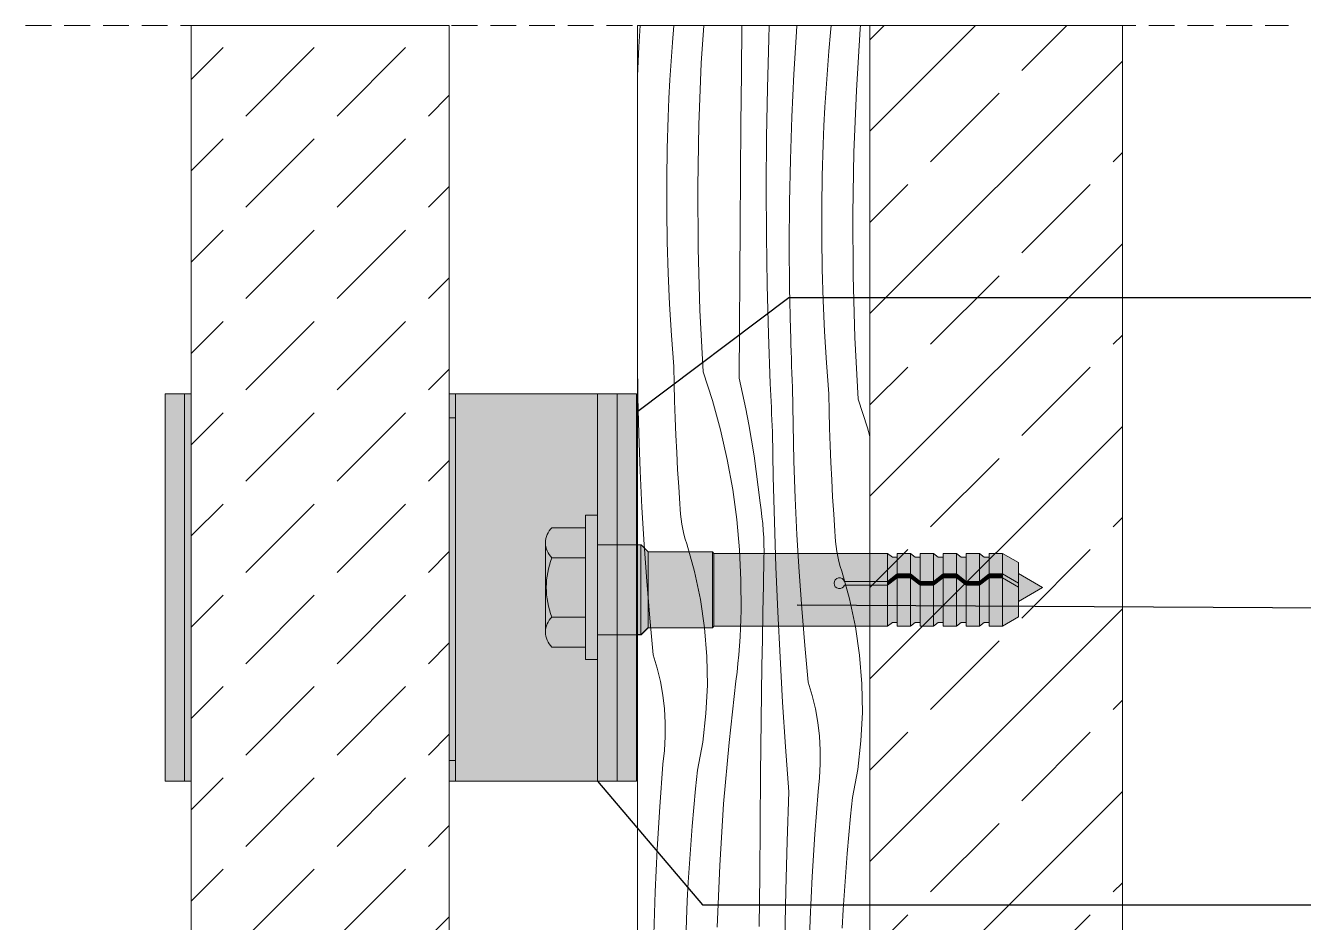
# Model space of a CAD drawing. Header units: millimetres. Extents: x -7826 to 55813, y 465 to 25965.
# Drawn here: x 51679 to 52669, y 10948 to 11643 of the extents above; entities that cross this region are included whole.
import ezdxf

# ---------------------------------------------------------------- set-up
doc = ezdxf.new("R2010")
doc.units = ezdxf.units.MM
doc.linetypes.add('Hidden Line', pattern=[30.00000000000001, 20, -10.00000000000001])
for name, color, linetype, lineweight in [('2D - Ogolne2', 251, 'Continuous', 15), ('2D Drafting - General102', 254, 'Continuous', 13), ('2D Drafting - General121', 255, 'Continuous', 0), ('2D Drafting - General2', 251, 'Continuous', 15), ('2D Drafting - General81', 251, 'Continuous', 20), ('Annotation - Label5', 161, 'Continuous', 25)]:
    doc.layers.add(name, color=color, linetype=linetype, lineweight=lineweight)
doc.styles.get("Standard").update_dxf_attribs({"font": 'arial.ttf'})
doc.dimstyles.new('GENERATED_STYLE__19', dxfattribs={"dimtxt": 0.18, "dimasz": 91.2, "dimexe": 0.18, "dimexo": 0.0625, "dimgap": 0.09, "dimtad": 0, "dimtih": 1, "dimtoh": 1, "dimdec": 4, "dimzin": 0, "dimdsep": 46, "dimtxsty": 'Standard', "dimcen": 0.09, "dimadec": 0, "dimazin": 0, "dimtfac": 1, "dimtdec": 4, "dimtmove": 0, "dimatfit": 3, "dimldrblk": 'ARROWHEAD_5', "dimfxl": 0, "dimtolj": 1, "dimtzin": 0, "dimarcsym": 0})

# ---------------------------------------------------------------- blocks, each defined once
blk = doc.blocks.new('*X16')
at = {"layer": '2D Drafting - General81', "linetype": 'Continuous'}
for p, q in [((-46506.00306454562, 62915.39411468848), (-46504.99220701918, 62931.94641982904)), ((-46480.07359252278, 62918.82261132154), (-46479.04315592865, 62931.94641982904)), ((-46457.6282968914, 62902.7835827119), (-46455.74291988263, 62931.94641982904)), ((-46426.60659845192, 62894.99361299582), (-46426.28788199333, 62931.94641982904)), ((-46405.40150648896, 62921.70762113104), (-46405.01426198847, 62931.94641982904)), ((-46383.9209091767, 62927.20766242584), (-46383.56667805293, 62931.94641982904)), ((-46357.6038039085, 62926.56990276688), (-46357.08378937637, 62931.94641982904)), ((-46337.56053564415, 62881.61239689074), (-46334.47553956835, 62929.33083073561)), ((-46334.47553956835, 62929.33083073561), (-46334.24440877698, 62931.94641982904)), ((-46481.07862008871, 62904.34828133581), (-46480.07359252278, 62918.82261132154)), ((-46406.44052473086, 62883.56478680405), (-46405.40150648896, 62921.70762113104)), ((-46385.93530329838, 62894.22292886732), (-46383.9209091767, 62927.20766242584)), ((-46358.87011541583, 62912.11608790331), (-46357.6038039085, 62926.56990276688)), ((-46507.0635550836, 62893.0264817787), (-46506.00306454562, 62915.39411468848)), ((-46360.00583127553, 62897.65142550039), (-46358.87011541583, 62912.11608790331)), ((-46481.95287737563, 62889.86546451241), (-46481.07862008871, 62904.34828133581)), ((-46459.58745590581, 62855.00568169741), (-46457.6282968914, 62902.7835827119)), ((-46482.69629306591, 62875.37534228878), (-46481.95287737563, 62889.86546451241)), ((-46426.93199094781, 62855.6496499653), (-46426.60659845192, 62894.99361299582)), ((-46387.50032565226, 62861.21382199307), (-46385.93530329838, 62894.22292886732)), ((-46361.01085884146, 62883.17709551466), (-46360.00583127553, 62897.65142550039)), ((-46407.07633015209, 62845.41310111561), (-46406.44052473086, 62883.56478680405)), ((-46361.88511612838, 62868.69427869126), (-46361.01085884146, 62883.17709551466)), ((-46339.51969465856, 62833.83449587626), (-46337.56053564415, 62881.61239689074)), ((-46483.30880651531, 62860.87909669834), (-46482.69629306591, 62875.37534228878)), ((-46484.0378773162, 62836.74182059078), (-46483.30880651531, 62860.87909669834)), ((-46388.61568599306, 62828.18646359258), (-46387.50032565226, 62861.21382199307)), ((-46362.62853181866, 62854.20415646763), (-46361.88511612838, 62868.69427869126)), ((-46460.41968881087, 62807.19487206418), (-46459.58745590581, 62855.00568169741)), ((-46427.24343683115, 62816.30557406201), (-46426.93199094781, 62855.6496499653)), ((-46363.24104526806, 62839.70791087719), (-46362.62853181866, 62854.20415646763)), ((-46407.30885172066, 62807.25682636134), (-46407.07633015209, 62845.41310111561)), ((-46363.97011606896, 62815.57063476963), (-46363.24104526806, 62839.70791087719)), ((-46484.40403987014, 62812.5963123727), (-46484.0378773162, 62836.74182059078)), ((-46340.35192756362, 62786.02368624302), (-46339.51969465856, 62833.83449587626)), ((-46389.28117746874, 62795.14697884024), (-46388.61568599306, 62828.18646359258)), ((-46484.40721143658, 62788.44802812586), (-46484.40403987014, 62812.5963123727)), ((-46427.54093606279, 62776.96139022973), (-46427.24343683115, 62816.30557406201)), ((-46364.33627862289, 62791.42512655154), (-46363.97011606896, 62815.57063476963)), ((-46460.12453298898, 62759.37773065616), (-46460.41968881087, 62807.19487206418)), ((-46407.13806345932, 62769.10022534955), (-46407.30885172066, 62807.25682636134)), ((-46389.49667665885, 62762.10149515935), (-46389.28117746874, 62795.14697884024)), ((-46364.33945018933, 62767.2768423047), (-46364.33627862289, 62791.42512655154)), ((-46484.04739129883, 62764.30242455929), (-46484.40721143658, 62788.44802812586)), ((-46340.05677174173, 62738.20654483501), (-46340.35192756362, 62786.02368624302)), ((-46427.82448860537, 62737.6171034122), (-46427.54093606279, 62776.96139022973)), ((-46483.32466076429, 62740.1649577763), (-46484.04739129883, 62764.30242455929)), ((-46406.56398444848, 62730.947560925), (-46407.13806345932, 62769.10022534955)), ((-46389.26214359743, 62729.05614108579), (-46389.49667665885, 62762.10149515935)), ((-46363.97963005158, 62743.13123873814), (-46364.33945018933, 62767.2768423047)), ((-46458.70215250991, 62711.580837837), (-46460.12453298898, 62759.37773065616)), ((-46482.23918314601, 62716.04108204156), (-46483.32466076429, 62740.1649577763)), ((-46363.25689951704, 62718.99377195515), (-46363.97963005158, 62743.13123873814)), ((-46428.09409442324, 62698.27271855329), (-46427.82448860537, 62737.6171034122)), ((-46405.58667882408, 62692.80309549266), (-46406.56398444848, 62730.947560925)), ((-46338.63439126267, 62690.40965201584), (-46340.05677174173, 62738.20654483501)), ((-46388.57762178042, 62696.01704513135), (-46389.26214359743, 62729.05614108579)), ((-46480.79120372584, 62691.93624854858), (-46482.23918314601, 62716.04108204156)), ((-46456.15333803973, 62663.83076271464), (-46458.70215250991, 62711.580837837)), ((-46362.17142189876, 62694.8698962204), (-46363.25689951704, 62718.99377195515)), ((-46478.98104969897, 62667.855904188), (-46480.79120372584, 62691.93624854858)), ((-46428.34975348251, 62658.9282405968), (-46428.09409442324, 62698.27271855329)), ((-46404.20625577046, 62654.67109054149), (-46405.58667882408, 62692.80309549266)), ((-46388.41846202822, 62690.46690309125), (-46388.57762178042, 62696.01704513135)), ((-46360.72344247859, 62670.76506272743), (-46362.17142189876, 62694.8698962204)), ((-46388.24660317078, 62684.91713976068), (-46388.41846202822, 62690.46690309125)), ((-46388.06204610787, 62679.36778419606), (-46388.24660317078, 62684.91713976068)), ((-46336.08557679249, 62642.65957689349), (-46338.63439126267, 62690.40965201584)), ((-46507.01658510452, 62672.7993254986), (-46507.0635550836, 62673.84974077922)), ((-46506.67472008286, 62644.22138041121), (-46507.01658510453, 62672.7993254986)), ((-46387.86479180575, 62673.81886545161), (-46388.06204610787, 62679.36778419606)), ((-46387.65484129718, 62668.27041257932), (-46387.86479180575, 62673.81886545161)), ((-46478.71434703099, 62654.53869114781), (-46478.98104969897, 62667.85590418799)), ((-46456.15333803974, 62663.83076271464), (-46448.92924740129, 62641.44810520219)), ((-46387.43219568139, 62662.7224546287), (-46387.65484129718, 62668.27041257932)), ((-46387.19685612404, 62657.17502064668), (-46387.43219568139, 62662.7224546287)), ((-46358.91328845172, 62646.68471836685), (-46360.72344247859, 62670.76506272743)), ((-46478.35345743103, 62641.22369763796), (-46478.71434703099, 62654.53869114781)), ((-46428.34975348252, 62658.9282405968), (-46425.63893985729, 62646.96129716797)), ((-46404.00925581588, 62649.99655384503), (-46404.20625577046, 62654.67109054149)), ((-46386.94882385727, 62651.62813967745), (-46387.19685612404, 62657.17502064668)), ((-46386.60695883561, 62623.05019459005), (-46386.94882385728, 62651.62813967745)), ((-46505.99445104576, 62615.64948773418), (-46506.67472008286, 62644.22138041121)), ((-46477.89839895403, 62627.91158979383), (-46478.35345743103, 62641.22369763796)), ((-46448.92924740129, 62641.44810520219), (-46442.703293215, 62618.76753339849)), ((-46425.63893985729, 62646.96129716797), (-46423.12383739515, 62634.9516966274)), ((-46403.80619769201, 62645.3222763921), (-46404.00925581588, 62649.99655384503)), ((-46403.59708173994, 62640.64826603404), (-46403.80619769201, 62645.3222763921)), ((-46358.64658578374, 62633.36750532666), (-46358.91328845172, 62646.68471836684)), ((-46336.08557679249, 62642.65957689349), (-46328.86148615404, 62620.27691938103)), ((-46423.12383739515, 62634.9516966274), (-46420.80511635836, 62622.90263947373)), ((-46403.38190831092, 62635.97453062175), (-46403.59708173994, 62640.64826603404)), ((-46403.16067776636, 62631.30107800567), (-46403.38190831092, 62635.97453062175)), ((-46402.93339047788, 62626.62791603575), (-46403.16067776636, 62631.30107800567)), ((-46358.28569618378, 62620.0525118168), (-46358.64658578374, 62633.36750532666)), ((-46477.3491943661, 62614.6030336065), (-46477.89839895403, 62627.91158979383)), ((-46420.80511635836, 62622.90263947373), (-46418.6833946745, 62610.81733672057)), ((-46402.70004682724, 62621.95505256146), (-46402.93339047788, 62626.62791603575)), ((-46402.46064720638, 62617.28249543178), (-46402.70004682724, 62621.95505256146)), ((-46385.92668979851, 62594.47830191302), (-46386.60695883561, 62623.05019459005)), ((-46504.97587339721, 62587.08765451772), (-46505.99445104576, 62615.64948773418)), ((-46476.70587114338, 62601.2986948893), (-46477.3491943661, 62614.6030336065)), ((-46442.703293215, 62618.76753339849), (-46437.48768751772, 62595.83353461757)), ((-46401.8767807921, 62582.37557977933), (-46402.46064720638, 62617.28249543178)), ((-46357.83063770678, 62606.74040397268), (-46358.28569618378, 62620.0525118168)), ((-46328.86148615404, 62620.27691938103), (-46327.06355508361, 62613.72722378084)), ((-46418.6833946745, 62610.81733672057), (-46416.75923777182, 62598.69900904085)), ((-46357.28143311885, 62593.43184778534), (-46357.83063770678, 62606.74040397268)), ((-46475.96846147067, 62587.99923924459), (-46476.70587114338, 62601.2986948893)), ((-46437.48768751772, 62595.83353461757), (-46433.29266057574, 62572.69109326346)), ((-46416.75923777182, 62598.69900904085), (-46415.03315842857, 62586.55088590845)), ((-46384.90811214996, 62565.91646869657), (-46385.92668979851, 62594.47830191302)), ((-46356.63810989613, 62580.12750906815), (-46357.28143311885, 62593.43184778534)), ((-46503.6191299871, 62558.53988640127), (-46504.97587339721, 62587.08765451772)), ((-46475.13700223982, 62574.70533203045), (-46475.96846147067, 62587.99923924459)), ((-46415.03315842857, 62586.55088590845), (-46413.50561663623, 62574.3762047376)), ((-46401.00552768986, 62547.47465459977), (-46401.8767807921, 62582.37557977933)), ((-46474.21153504787, 62561.41763832735), (-46475.13700223982, 62574.70533203045)), ((-46433.29266057574, 62572.69109326346), (-46430.12644081831, 62549.38560259453)), ((-46413.50561663623, 62574.3762047376), (-46412.17701947712, 62562.17821002011)), ((-46355.90070022342, 62566.82805342344), (-46356.63810989613, 62580.12750906815)), ((-46411.35294413967, 62556.86132931144), (-46412.17701947712, 62562.17821002011)), ((-46383.55136873985, 62537.36870058013), (-46384.90811214996, 62565.91646869657)), ((-46355.06924099257, 62553.5341462093), (-46355.90070022342, 62566.82805342344)), ((-46501.9244110912, 62530.01018705175), (-46503.6191299871, 62558.53988640127)), ((-46474.03447404492, 62557.47271448911), (-46474.21153504787, 62561.41763832735)), ((-46473.71905998107, 62553.53643596029), (-46474.03447404492, 62557.47271448911)), ((-46473.26568154315, 62549.61365344271), (-46473.71905998107, 62553.53643596029)), ((-46410.65370406891, 62551.52659558279), (-46411.35294413967, 62556.86132931144)), ((-46354.14377380062, 62540.2464525062), (-46355.06924099257, 62553.5341462093)), ((-46472.67489743237, 62545.709201007), (-46473.26568154315, 62549.61365344271)), ((-46471.94743567587, 62541.82789013554), (-46472.67489743237, 62545.709201007)), ((-46430.12644081831, 62549.38560259453), (-46427.99523869788, 62525.96277568585)), ((-46410.07968338788, 62546.17693943591), (-46410.65370406891, 62551.52659558279)), ((-46409.63119743116, 62540.81529967007), (-46410.07968338788, 62546.17693943591)), ((-46399.84694696353, 62512.58208589155), (-46401.00552768986, 62547.47465459977)), ((-46471.08419272954, 62537.97450379314), (-46471.94743567587, 62541.82789013554)), ((-46470.08623237333, 62534.15379053307), (-46471.08419272954, 62537.97450379314)), ((-46468.95478440034, 62530.37045864536), (-46470.08623237333, 62534.15379053307)), ((-46409.30849257162, 62535.44462166764), (-46409.63119743116, 62540.81529967007)), ((-46409.11174608512, 62530.06785577613), (-46409.30849257162, 62535.44462166764)), ((-46381.85664984395, 62508.83900123059), (-46383.55136873985, 62537.36870058013)), ((-46353.96671279767, 62536.30152866797), (-46354.14377380062, 62540.2464525062)), ((-46353.65129873382, 62532.36525013913), (-46353.96671279767, 62536.30152866797)), ((-46353.1979202959, 62528.44246762156), (-46353.65129873382, 62532.36525013913)), ((-46499.89195438447, 62501.50255760196), (-46501.9244110912, 62530.01018705175)), ((-46462.91861232714, 62509.02828896896), (-46468.95478440034, 62530.37045864536)), ((-46427.99523869788, 62525.96277568585), (-46426.90323450843, 62502.46855576429)), ((-46409.04106605306, 62524.68795568736), (-46409.11174608512, 62530.06785577613)), ((-46409.09649130308, 62519.30787681492), (-46409.04106605306, 62524.68795568736)), ((-46352.60713618512, 62524.53801518586), (-46353.1979202959, 62528.44246762156)), ((-46351.87967442862, 62520.65670431438), (-46352.60713618512, 62524.53801518586)), ((-46409.53977932766, 62498.41781300923), (-46409.09649130308, 62519.30787681492)), ((-46398.40111715545, 62477.70023908662), (-46399.84694696353, 62512.58208589155)), ((-46351.01643148229, 62516.80331797199), (-46351.87967442862, 62520.65670431438)), ((-46350.01847112608, 62512.98260471191), (-46351.01643148229, 62516.80331797199)), ((-46348.88702315309, 62509.1992728242), (-46350.01847112608, 62512.98260471191)), ((-46458.28226649067, 62487.33893957628), (-46462.91861232714, 62509.02828896896)), ((-46379.82419313722, 62480.33137178081), (-46381.85664984395, 62508.83900123059)), ((-46342.85085107989, 62487.85710314781), (-46348.88702315309, 62509.1992728242)), ((-46497.52204490776, 62473.02099608958), (-46499.89195438447, 62501.50255760196)), ((-46426.90323450843, 62502.46855576429), (-46426.85257018596, 62478.94902609214)), ((-46409.94947447339, 62477.52706338253), (-46409.53977932766, 62498.41781300923)), ((-46455.06535119288, 62465.39412160574), (-46458.28226649067, 62487.33893957628)), ((-46338.21450524342, 62466.16775375512), (-46342.85085107989, 62487.85710314781)), ((-46494.81501502779, 62444.5694968964), (-46497.52204490776, 62473.02099608958)), ((-46427.03437247408, 62472.08016807312), (-46426.85257018596, 62478.94902609214)), ((-46410.32557568086, 62456.63568195478), (-46409.94947447339, 62477.52706338253)), ((-46396.66813628111, 62442.83147889003), (-46398.40111715545, 62477.70023908662)), ((-46377.45428366051, 62451.84981026842), (-46379.82419313722, 62480.33137178081)), ((-46453.28146882261, 62443.28662641785), (-46455.06535119288, 62465.39412160574)), ((-46427.66450733472, 62458.35238325984), (-46427.30503329462, 62465.21423730754)), ((-46427.30503329462, 62465.21423730754), (-46427.03437247408, 62472.08016807312)), ((-46334.99758994563, 62444.22293578458), (-46338.21450524342, 62466.16775375512)), ((-46428.11273441278, 62451.49575471193), (-46427.66450733472, 62458.35238325984)), ((-46410.66808197756, 62435.74372274759), (-46410.32557568086, 62456.63568195478)), ((-46491.77707485358, 62434.28332579446), (-46494.81501502779, 62444.5694968964)), ((-46452.93816233932, 62421.10993323668), (-46453.28146882261, 62443.28662641785)), ((-46429.27513267576, 62437.80276467685), (-46428.64963948857, 62444.64549957091)), ((-46428.64963948857, 62444.64549957091), (-46428.11273441278, 62451.49575471193)), ((-46374.74725378054, 62423.39831107525), (-46377.45428366051, 62451.84981026842)), ((-46333.21370757537, 62422.1154405967), (-46334.99758994563, 62444.22293578458)), ((-46489.32824392893, 62423.84121760009), (-46491.77707485358, 62434.28332579446)), ((-46429.98910925699, 62430.96869561085), (-46429.27513267576, 62437.80276467685)), ((-46410.97699247779, 62414.85123978407), (-46410.66808197756, 62435.74372274759)), ((-46394.64812182249, 62407.97816911974), (-46396.66813628111, 62442.83147889003)), ((-46487.47642782624, 62413.27688262043), (-46489.32824392893, 62423.84121760009)), ((-46436.12235040977, 62376.62446568004), (-46430.79144970138, 62424.14443650316)), ((-46430.79144970138, 62424.14443650316), (-46429.98910925699, 62430.96869561085)), ((-46454.03688337847, 62398.95781388273), (-46452.93816233932, 62421.10993323668)), ((-46411.25230638279, 62393.95828708868), (-46410.97699247779, 62414.85123978407)), ((-46371.70931360633, 62413.11213997331), (-46374.74725378054, 62423.39831107525)), ((-46332.87040109207, 62399.93874741552), (-46333.21370757537, 62422.1154405967)), ((-46486.22760477221, 62402.62442574795), (-46487.47642782624, 62413.27688262043)), ((-46392.34121072011, 62373.14267254624), (-46394.64812182249, 62407.97816911974)), ((-46369.26048268168, 62402.67003177893), (-46371.70931360633, 62413.11213997331)), ((-46485.58580634817, 62391.91823635941), (-46486.22760477221, 62402.62442574795)), ((-46456.57298611338, 62376.92393626867), (-46454.03688337847, 62398.95781388273)), ((-46411.49402298063, 62373.06491868709), (-46411.25230638279, 62393.95828708868)), ((-46367.40866657899, 62392.10569679928), (-46369.26048268168, 62402.67003177893)), ((-46333.96912213122, 62377.78662806158), (-46332.87040109207, 62399.93874741552)), ((-46485.553104475, 62381.19287729651), (-46485.58580634817, 62391.91823635941)), ((-46366.15984352496, 62381.4532399268), (-46367.40866657899, 62392.10569679928)), ((-46486.12960472432, 62370.48297328653), (-46485.553104475, 62381.19287729651)), ((-46460.53574689972, 62355.10146833437), (-46456.57298611338, 62376.92393626867)), ((-46440.33146867411, 62328.99202449936), (-46436.12235040977, 62376.62446568004)), ((-46365.51804510092, 62370.74705053826), (-46366.15984352496, 62381.4532399268)), ((-46336.50522486613, 62355.75275044752), (-46333.96912213122, 62377.78662806158)), ((-46487.31344597766, 62359.82309916311), (-46486.12960472432, 62370.48297328653)), ((-46411.70214164628, 62352.17118860606), (-46411.49402298063, 62373.06491868709)), ((-46389.74755936376, 62338.32735073243), (-46392.34121072011, 62373.14267254624)), ((-46365.48534322775, 62360.02169147536), (-46365.51804510092, 62370.74705053826)), ((-46489.77683828246, 62326.8688561896), (-46487.31344597766, 62359.82309916311)), ((-46462.06292915883, 62340.67288478326), (-46460.53574689972, 62355.10146833437)), ((-46366.06184347708, 62349.31178746538), (-46365.48534322775, 62360.02169147536)), ((-46340.46798565247, 62333.93028251323), (-46336.50522486613, 62355.75275044752)), ((-46412.0554272429, 62312.8274661524), (-46411.70214164628, 62352.17118860606)), ((-46367.24568473041, 62338.65191334196), (-46366.06184347708, 62349.31178746538)), ((-46463.45973301427, 62326.23109653063), (-46462.06292915883, 62340.67288478326)), ((-46391.18967434748, 62300.19762907364), (-46389.74755936376, 62338.32735073243)), ((-46369.70907703521, 62305.69767036845), (-46367.24568473041, 62338.65191334196)), ((-46491.79123240414, 62293.88412263108), (-46489.77683828246, 62326.8688561896)), ((-46464.72604452159, 62311.77728166706), (-46463.45973301427, 62326.23109653063)), ((-46443.41646474991, 62281.2735906545), (-46440.33146867411, 62328.99202449936)), ((-46341.99516791158, 62319.50169896211), (-46340.46798565247, 62333.93028251323)), ((-46343.39197176702, 62305.05991070948), (-46341.99516791158, 62319.50169896211)), ((-46465.8617603813, 62297.31261926415), (-46464.72604452159, 62311.77728166706)), ((-46412.39476631044, 62273.48362093842), (-46412.0554272429, 62312.8274661524)), ((-46371.72347115689, 62272.71293680993), (-46369.70907703521, 62305.69767036845)), ((-46344.65828327434, 62290.60609584591), (-46343.39197176702, 62305.05991070948)), ((-46466.86678794723, 62282.83828927841), (-46465.8617603813, 62297.31261926415)), ((-46392.22869258938, 62262.05479474665), (-46391.18967434748, 62300.19762907364)), ((-46493.35625475803, 62260.87501575682), (-46491.79123240414, 62293.88412263108)), ((-46345.79399913405, 62276.14143344299), (-46344.65828327434, 62290.60609584591)), ((-46467.74104523415, 62268.35547245501), (-46466.86678794723, 62282.83828927841)), ((-46445.37562376432, 62233.49568964002), (-46443.41646474991, 62281.2735906545)), ((-46346.79902669998, 62261.66710345726), (-46345.79399913405, 62276.14143344299)), ((-46468.48446092442, 62253.86535023138), (-46467.74104523415, 62268.35547245501)), ((-46412.72015880633, 62234.1396579079), (-46412.39476631044, 62273.48362093842)), ((-46373.28849351078, 62239.70382993567), (-46371.72347115689, 62272.71293680993)), ((-46494.47161509883, 62227.84765735634), (-46493.35625475803, 62260.87501575682)), ((-46392.86449801061, 62223.90310905821), (-46392.22869258938, 62262.05479474665)), ((-46347.6732839869, 62247.18428663386), (-46346.79902669998, 62261.66710345726)), ((-46469.09697437382, 62239.36910464094), (-46468.48446092442, 62253.86535023138)), ((-46348.41669967717, 62232.69416441023), (-46347.6732839869, 62247.18428663386)), ((-46469.82604517472, 62215.23182853338), (-46469.09697437382, 62239.36910464094)), ((-46374.40385385158, 62206.67647153518), (-46373.28849351078, 62239.70382993567))]:
    blk.add_line(p, q, dxfattribs=at)
blk = doc.blocks.new('Wype_nienie_22')
at = {"layer": '2D Drafting - General2', "linetype": 'Continuous'}
for p, q in [((-46327.06355508361, 62931.94641982904), (-46507.0635550836, 62931.94641982904)), ((-46507.0635550836, 62931.94641982904), (-46507.0635550836, 61566.97865503883)), ((-46327.06355508361, 61566.97865503883), (-46327.06355508361, 62931.94641982904))]:
    blk.add_line(p, q, dxfattribs=at)
at = {"layer": '2D Drafting - General81', "linetype": 'Continuous'}
blk.add_blockref('*X16', (0, 0), dxfattribs=at)
blk = doc.blocks.new('ARROWHEAD_5')
at = {"color": 0, "linetype": 'Continuous', "lineweight": 0}
blk.add_line((0, 0), (-1, 0), dxfattribs=at)
blk.add_solid([(-1, 0.2679), (0, 0), (-1, -0.2679), (-1, 0.2679)], dxfattribs=at)

msp = doc.modelspace()

# ---------------------------------------------------------------- hatches: boundary and pattern name
at = {"layer": '2D Drafting - General102', "linetype": 'Continuous'}
for points in [[(51787.00742017323, 11357.34432835907), (51802.00742017323, 11357.34432835907), (51802.00742017323, 11057.34432835907), (51787.00742017323, 11057.34432835907)], [(51802.00742017323, 11357.34432835907), (51807.09441770559, 11357.34432835907), (51807.09441770559, 11057.34432835907), (51802.00742017323, 11057.34432835907)], [(52012.00742017322, 11057.34432835907), (52007.09441770559, 11057.34432835907), (52007.09441770559, 11357.34432835907), (52012.00742017322, 11357.34432835907)], [(52012.00742017322, 11357.34432835907), (52136.99355345871, 11357.34432835907), (52136.99355345871, 11057.34432835907), (52012.00742017322, 11057.34432835907)], [(52121.99355345871, 11057.34432835907), (52121.99355345871, 11357.34432835907), (52136.99355345871, 11357.34432835907), (52136.99355345871, 11057.34432835907)], [(52136.99355345871, 11057.34432835907), (52136.99355345871, 11357.34432835907), (52151.99355345871, 11357.34432835907), (52151.99355345871, 11057.34432835907)]]:
    msp.add_hatch(color=256, dxfattribs=at).paths.add_polyline_path(points)
at = {"layer": '2D Drafting - General121', "linetype": 'Continuous'}
h = msp.add_hatch(color=256, dxfattribs=at)
edge = h.paths.add_edge_path()
edge.add_line((52112.6736950811, 11230.25564687069), (52086.50088102987, 11230.25564687069))
edge.add_arc((52097.940359976, 11241.9054698427), 16.32727943774128, 134.4780486831167, 225.5219513168654, ccw=False)
edge.add_line((52086.50088102987, 11253.55529281472), (52112.6736950811, 11253.55529281472))
edge.add_line((52112.6736950811, 11253.55529281472), (52112.6736950811, 11230.25564687069))
for points in [[(52121.99355345871, 11207.34432835907), (52121.99355345871, 11151.42517809342), (52112.6736950811, 11151.42517809342), (52112.6736950811, 11207.34432835907), (52112.6736950811, 11263.26347862473), (52121.99355345871, 11263.26347862473)], [(52151.993545448, 11170.66705468103), (52121.99355345871, 11170.66705468103), (52121.99355345871, 11207.34432835907), (52121.99355345871, 11240.33895189171), (52151.993545448, 11240.33895189171), (52151.993545448, 11203.46865503247)], [(52121.99355345871, 11170.66705468103), (52121.99355345871, 11207.34432835907), (52121.99355345871, 11240.33895189171), (52151.993545448, 11240.33895189171), (52151.993545448, 11204.41839283613), (52151.993545448, 11170.66705468103)], [(52151.993545448, 11170.76413978621), (52151.993545448, 11203.46865503247), (52151.99354544801, 11227.82265155273), (52151.993545448, 11240.33895189171), (52155.50701088021, 11240.33895263611), (52155.50701088021, 11170.76413978621)], [(52155.50701088021, 11170.76413978621), (52155.50701088021, 11240.33895263611), (52155.6825402219, 11240.33895263611), (52161.09608766703, 11234.92540519098), (52161.09608766703, 11176.17768723135), (52155.6825402219, 11170.76413978621)], [(52161.09608766703, 11176.08060212616), (52161.09608766703, 11234.92540519098), (52210.83840457963, 11234.92540519098), (52210.83840457963, 11176.08060212616)], [(52210.83840457963, 11176.08060212616), (52210.83840457963, 11234.92540519098), (52212.08387608144, 11233.67993368916), (52212.08387608144, 11177.32607362797)], [(52353.94401403203, 11230.72126750428), (52353.94401403203, 11217.77020548436), (52346.50273624378, 11212.02372091062), (52346.50273624378, 11233.67993368916), (52350.24568130094, 11230.72126750428)], [(52364.29934567911, 11233.67993368916), (52364.29934567911, 11217.77020548436), (52353.94401403203, 11217.77020548436), (52353.94401403203, 11233.67993368916)], [(52371.74062346737, 11230.72126750428), (52371.74062346737, 11212.02372091062), (52364.29934567911, 11217.77020548436), (52364.29934567911, 11233.67993368916), (52368.04229073628, 11230.72126750428)], [(52382.09595511443, 11233.67993368916), (52382.09595511443, 11212.02372091062), (52371.74062346737, 11212.02372091062), (52371.74062346737, 11233.67993368916)], [(52382.09595511443, 11212.02372091062), (52382.09595511443, 11233.67993368916), (52385.8389001716, 11230.72126750428), (52389.53723290271, 11230.72126750428), (52389.53723290271, 11217.77020548436)], [(52399.89256454977, 11233.67993368916), (52399.89256454977, 11217.77020548436), (52389.53723290271, 11217.77020548436), (52389.53723290271, 11233.67993368916)], [(52407.33384233803, 11230.72126750428), (52407.33384233803, 11212.02372091062), (52399.89256454977, 11217.77020548436), (52399.89256454977, 11233.67993368916), (52403.63550960694, 11230.72126750428)], [(52417.68917398511, 11233.67993368916), (52417.68917398511, 11212.02372091062), (52407.33384233803, 11212.02372091062), (52407.33384233803, 11233.67993368916)], [(52425.13045177337, 11230.72126750428), (52425.13045177337, 11217.77020548436), (52417.68917398511, 11212.02372091062), (52417.68917398511, 11233.67993368916), (52421.43211904228, 11230.72126750428)], [(52425.13045177337, 11217.77020548436), (52425.13045177337, 11233.67993368916), (52435.48578342044, 11233.67993368916), (52435.48578342044, 11217.77020548436)], [(52447.86611239912, 11210.62241921585), (52435.48578342044, 11217.77020548436), (52435.48578342044, 11233.67993368916), (52447.86611239912, 11226.53214742065)], [(52346.50273624378, 11212.02372091062), (52353.94401403203, 11217.77020548436), (52353.94401403203, 11214.81153929948), (52346.50273624378, 11209.06505472574)], [(52353.94401403203, 11180.28473981285), (52350.24568130094, 11180.28473981285), (52346.50273624378, 11177.32607362797), (52346.50273624378, 11209.06505472574), (52353.94401403203, 11214.81153929948)], [(52353.94401403203, 11217.77020548436), (52364.29934567911, 11217.77020548436), (52364.29934567911, 11214.81153929948), (52353.94401403203, 11214.81153929948)], [(52353.94401403203, 11177.32607362797), (52353.94401403203, 11214.81153929948), (52364.29934567911, 11214.81153929948), (52364.29934567911, 11177.32607362797)], [(52371.74062346737, 11209.06505472574), (52364.29934567911, 11214.81153929948), (52364.29934567911, 11217.77020548436), (52371.74062346737, 11212.02372091062)], [(52371.74062346737, 11180.28473981285), (52368.04229073628, 11180.28473981285), (52364.29934567911, 11177.32607362798), (52364.29934567911, 11214.81153929948), (52371.74062346737, 11209.06505472574)], [(52389.53723290271, 11214.81153929948), (52382.09595511443, 11209.06505472574), (52382.09595511443, 11212.02372091062), (52389.53723290271, 11217.77020548436)], [(52389.53723290271, 11180.28473981285), (52385.8389001716, 11180.28473981285), (52382.09595511443, 11177.32607362797), (52382.09595511443, 11209.06505472574), (52389.53723290271, 11214.81153929948)], [(52399.89256454977, 11214.81153929948), (52389.53723290271, 11214.81153929948), (52389.53723290271, 11217.77020548436), (52399.89256454977, 11217.77020548436)], [(52399.89256454977, 11177.32607362797), (52389.53723290271, 11177.32607362797), (52389.53723290271, 11214.81153929948), (52399.89256454977, 11214.81153929948)], [(52407.33384233803, 11209.06505472574), (52399.89256454977, 11214.81153929948), (52399.89256454977, 11217.77020548436), (52407.33384233803, 11212.02372091062)], [(52407.33384233803, 11180.28473981285), (52403.63550960694, 11180.28473981285), (52399.89256454977, 11177.32607362798), (52399.89256454977, 11214.81153929948), (52407.33384233803, 11209.06505472574)], [(52417.68917398511, 11212.02372091062), (52425.13045177337, 11217.77020548436), (52425.13045177337, 11214.81153929948), (52417.68917398511, 11209.06505472574)], [(52425.13045177337, 11180.28473981285), (52421.43211904228, 11180.28473981285), (52417.68917398511, 11177.32607362797), (52417.68917398511, 11209.06505472574), (52425.13045177337, 11214.81153929948)], [(52425.13045177337, 11217.77020548436), (52435.48578342044, 11217.77020548436), (52435.48578342044, 11214.81153929948), (52425.13045177337, 11214.81153929948)], [(52425.13045177337, 11177.32607362797), (52425.13045177337, 11214.81153929948), (52435.48578342044, 11214.81153929948), (52435.48578342044, 11177.32607362797)], [(52447.86611239912, 11207.66375303098), (52435.48578342044, 11214.81153929948), (52435.48578342044, 11217.77020548436), (52447.86611239912, 11210.62241921585)], [(52447.86611239912, 11184.47385989648), (52435.48578342044, 11177.32607362797), (52435.48578342044, 11214.81153929948), (52447.86611239912, 11207.66375303097)], [(52466.59393701246, 11207.24724325388), (52447.86611239912, 11196.43472867203), (52447.86611239912, 11218.05975783573)], [(52371.74062346737, 11212.02372091062), (52382.09595511443, 11212.02372091062), (52382.09595511443, 11209.06505472574), (52371.74062346737, 11209.06505472574)], [(52371.74062346737, 11177.32607362797), (52371.74062346737, 11209.06505472574), (52382.09595511443, 11209.06505472574), (52382.09595511443, 11177.32607362797)], [(52407.33384233803, 11212.02372091062), (52417.68917398511, 11212.02372091062), (52417.68917398511, 11209.06505472574), (52407.33384233803, 11209.06505472574)], [(52417.68917398511, 11177.32607362797), (52407.33384233803, 11177.32607362797), (52407.33384233803, 11209.06505472574), (52417.68917398511, 11209.06505472574)]]:
    msp.add_hatch(color=256, dxfattribs=at).paths.add_polyline_path(points)
h = msp.add_hatch(color=256, dxfattribs=at)
edge = h.paths.add_edge_path()
edge.add_arc((52145.80907070557, 11207.34432835907), 63.57979143210832, 180, 201.1220213823824)
edge.add_arc((52097.940359976, 11172.78318687545), 16.32727943774638, 134.4780486831528, 180.0000000000255)
edge.add_line((52081.61308053826, 11172.78318687544), (52081.61308053826, 11241.90546984271))
edge.add_arc((52097.940359976, 11241.9054698427), 16.32727943774807, 179.9999999999745, 225.5219513168472)
edge.add_arc((52145.80907070559, 11207.34432835907), 63.57979143212348, 158.8779786176162, 180)
h = msp.add_hatch(color=256, dxfattribs=at)
edge = h.paths.add_edge_path()
edge.add_line((52212.08387608144, 11177.32607362797), (52212.08387608144, 11233.67993368916))
edge.add_line((52212.08387608144, 11233.67993368916), (52346.50273624378, 11233.67993368916))
edge.add_line((52346.50273624378, 11233.67993368916), (52346.50273624378, 11212.02372091062))
edge.add_line((52346.50273624378, 11212.02372091062), (52313.19411950428, 11212.02372091062))
edge.add_arc((52309.2795110697, 11210.54438781818), 4.184804128563717, 20.70161155940426, 339.2983884405957)
edge.add_line((52313.19411950428, 11209.06505472574), (52346.50273624378, 11209.06505472574))
edge.add_line((52346.50273624378, 11209.06505472574), (52346.50273624378, 11177.32607362797))
edge.add_line((52346.50273624378, 11177.32607362797), (52212.08387608144, 11177.32607362797))
h = msp.add_hatch(color=256, dxfattribs=at)
edge = h.paths.add_edge_path()
edge.add_line((52112.6736950811, 11184.43300984746), (52086.50088102987, 11184.43300984746))
edge.add_arc((52145.80907070555, 11207.34432835907), 63.57979143208693, 180, 201.1220213823895, ccw=False)
edge.add_arc((52145.80907070557, 11207.34432835907), 63.57979143210105, 158.8779786176091, 180, ccw=False)
edge.add_line((52086.50088102987, 11230.25564687069), (52112.6736950811, 11230.25564687069))
edge.add_line((52112.6736950811, 11230.25564687069), (52112.6736950811, 11207.34432835907))
edge.add_line((52112.6736950811, 11207.34432835907), (52112.6736950811, 11184.43300984746))
h = msp.add_hatch(color=256, dxfattribs=at)
edge = h.paths.add_edge_path()
edge.add_line((52346.50273624378, 11209.06505472574), (52313.19411950428, 11209.06505472574))
edge.add_arc((52309.2795110697, 11210.54438781818), 4.184804128563717, 20.701611559404284, 339.2983884405957, ccw=False)
edge.add_line((52313.19411950428, 11212.02372091062), (52346.50273624378, 11212.02372091062))
edge.add_line((52346.50273624378, 11212.02372091062), (52346.50273624378, 11209.06505472574))
h = msp.add_hatch(color=256, dxfattribs=at)
edge = h.paths.add_edge_path()
edge.add_line((52112.6736950811, 11161.13336390343), (52086.50088102987, 11161.13336390343))
edge.add_arc((52097.940359976, 11172.78318687544), 16.32727943774128, 134.4780486831167, 225.5219513168654, ccw=False)
edge.add_line((52086.50088102987, 11184.43300984746), (52112.6736950811, 11184.43300984746))
edge.add_line((52112.6736950811, 11184.43300984746), (52112.6736950811, 11161.13336390343))
at = {"layer": '2D Drafting - General81', "linetype": 'Continuous'}
h = msp.add_hatch(dxfattribs=at)
h.set_pattern_fill('BETON', color=256, style=0, pattern_type=2)
h.set_pattern_definition([(44.99999999999999, (98659.92821513137, -51289.3902660945), (-70.71067811865474, 70.71067811865476), [75, -25]), (44.99999999999999, (98659.92821513137, -51218.67958797585), (-70.71067811865474, 70.71067811865476), [75, -25])])
h.paths.add_polyline_path([(51807.09441770559, 10277.58838894433), (52007.09441770559, 10277.58838894433), (52007.09441770559, 11642.55615373455), (51807.09441770559, 11642.55615373455)])
h = msp.add_hatch(dxfattribs=at)
h.set_pattern_fill('SOLID___DASHED', color=256, style=0, pattern_type=2)
h.set_pattern_definition([(44.99999999999999, (98659.92821513137, -51289.3902660945), (-70.71067811865473, 70.71067811865478), []), (44.99999999999999, (98624.57287607205, -51254.03492703517), (-70.71067811865473, 70.71067811865478), [75, -25])])
h.paths.add_polyline_path([(52332.86466004777, 10277.58838894433), (52528.41038101108, 10277.58838894433), (52528.41038101108, 11642.55615373455), (52332.86466004777, 11642.55615373455)])
for points in [[(52007.09441752707, 11073.34945775063), (52012.00742017322, 11073.34945775063), (52012.00742017322, 11338.57806457199), (52007.09441752707, 11338.57806457199)], [(52007.09441752709, 11073.34945775063), (52012.00742017322, 11073.34945775063), (52012.00742017322, 11338.57806457199), (52007.09441752709, 11338.57806457199)]]:
    msp.add_hatch(color=256, dxfattribs=at).paths.add_polyline_path(points)

# ---------------------------------------------------------------- linework, layer by layer
at = {"layer": '2D - Ogolne2', "linetype": 'Continuous'}
for p, q in [((52155.6825402219, 11240.3389526361), (52151.993545448, 11240.3389526361)), ((52151.993545448, 11240.3389526361), (52151.993545448, 11203.46865503247)), ((52161.09608766703, 11234.92540519098), (52155.6825402219, 11240.3389526361)), ((52161.09608766703, 11234.92540519098), (52161.09608766703, 11176.08060212615)), ((52210.83840457963, 11234.92540519098), (52161.09608766703, 11234.92540519098)), ((52210.83840457963, 11234.92540519098), (52210.83840457963, 11176.08060212615)), ((52212.08387608144, 11233.67993368915), (52210.83840457963, 11234.92540519098)), ((52212.08387608144, 11177.32607362797), (52212.08387608144, 11233.67993368915)), ((52346.50273624378, 11233.67993368915), (52212.08387608144, 11233.67993368915)), ((52346.50273624378, 11233.67993368915), (52346.50273624378, 11177.32607362797)), ((52350.24568130094, 11230.72126750428), (52346.50273624378, 11233.67993368915)), ((52353.94401403203, 11233.67993368915), (52353.94401403203, 11177.32607362797)), ((52353.94401403203, 11233.67993368915), (52353.94401403203, 11230.72126750428)), ((52364.29934567911, 11233.67993368915), (52353.94401403203, 11233.67993368915)), ((52364.29934567911, 11233.67993368915), (52364.29934567911, 11177.32607362797)), ((52368.04229073628, 11230.72126750428), (52364.29934567911, 11233.67993368915)), ((52371.74062346737, 11233.67993368915), (52371.74062346737, 11177.32607362797)), ((52371.74062346737, 11233.67993368915), (52371.74062346737, 11230.72126750428)), ((52382.09595511443, 11233.67993368915), (52371.74062346737, 11233.67993368915)), ((52382.09595511443, 11233.67993368915), (52382.09595511443, 11177.32607362797)), ((52385.8389001716, 11230.72126750428), (52382.09595511443, 11233.67993368915)), ((52389.53723290271, 11233.67993368915), (52389.53723290271, 11177.32607362797)), ((52389.53723290271, 11233.67993368915), (52389.53723290271, 11230.72126750428)), ((52399.89256454977, 11233.67993368915), (52389.53723290271, 11233.67993368915)), ((52399.89256454977, 11233.67993368915), (52399.89256454977, 11177.32607362797)), ((52403.63550960694, 11230.72126750428), (52399.89256454977, 11233.67993368915)), ((52407.33384233803, 11233.67993368915), (52407.33384233803, 11230.72126750428)), ((52407.33384233803, 11233.67993368915), (52407.33384233803, 11177.32607362797)), ((52417.68917398511, 11233.67993368915), (52407.33384233803, 11233.67993368915)), ((52417.68917398511, 11233.67993368915), (52417.68917398511, 11177.32607362797)), ((52421.43211904227, 11230.72126750428), (52417.68917398511, 11233.67993368915)), ((52435.48578342044, 11233.67993368915), (52425.13045177337, 11233.67993368915)), ((52425.13045177337, 11233.67993368915), (52425.13045177337, 11177.32607362797)), ((52435.48578342044, 11233.67993368915), (52435.48578342044, 11177.32607362797)), ((52447.86611239912, 11226.53214742065), (52435.48578342044, 11233.67993368915)), ((52353.94401403203, 11230.72126750428), (52350.24568130094, 11230.72126750428)), ((52371.74062346737, 11230.72126750428), (52368.04229073628, 11230.72126750428)), ((52389.53723290271, 11230.72126750428), (52385.8389001716, 11230.72126750428)), ((52407.33384233803, 11230.72126750428), (52403.63550960694, 11230.72126750428)), ((52425.13045177337, 11230.72126750428), (52421.43211904227, 11230.72126750428)), ((52447.86611239912, 11226.53214742065), (52447.86611239912, 11184.47385989647)), ((52353.94401403203, 11217.77020548436), (52346.50273624378, 11212.02372091061)), ((52353.94401403203, 11214.81153929948), (52346.50273624378, 11209.06505472574)), ((52364.29934567911, 11217.77020548436), (52353.94401403203, 11217.77020548436)), ((52364.29934567911, 11214.81153929948), (52353.94401403203, 11214.81153929948)), ((52371.74062346737, 11212.02372091061), (52364.29934567911, 11217.77020548436)), ((52371.74062346737, 11209.06505472574), (52364.29934567911, 11214.81153929948)), ((52389.53723290271, 11217.77020548436), (52382.09595511443, 11212.02372091061)), ((52389.53723290271, 11214.81153929948), (52382.09595511443, 11209.06505472574)), ((52399.89256454977, 11217.77020548436), (52389.53723290271, 11217.77020548436)), ((52399.89256454977, 11214.81153929948), (52389.53723290271, 11214.81153929948)), ((52407.33384233803, 11212.02372091061), (52399.89256454977, 11217.77020548436)), ((52407.33384233803, 11209.06505472574), (52399.89256454977, 11214.81153929948)), ((52425.13045177337, 11217.77020548436), (52417.68917398511, 11212.02372091061)), ((52425.13045177337, 11214.81153929948), (52417.68917398511, 11209.06505472574)), ((52435.48578342044, 11217.77020548436), (52425.13045177337, 11217.77020548436)), ((52435.48578342044, 11214.81153929948), (52425.13045177337, 11214.81153929948)), ((52447.86611239912, 11210.62241921584), (52435.48578342044, 11217.77020548436)), ((52447.86611239912, 11207.66375303097), (52435.48578342044, 11214.81153929948)), ((52447.86611239912, 11218.05975783573), (52466.59393701246, 11207.24724325388)), ((52151.993545448, 11170.66705468102), (52151.993545448, 11204.41839283613)), ((52346.50273624378, 11212.02372091061), (52313.19411950428, 11212.02372091061)), ((52346.50273624378, 11209.06505472574), (52313.19411950428, 11209.06505472574)), ((52382.09595511443, 11212.02372091061), (52371.74062346737, 11212.02372091061)), ((52382.09595511443, 11209.06505472574), (52371.74062346737, 11209.06505472574)), ((52417.68917398511, 11212.02372091061), (52407.33384233803, 11212.02372091061)), ((52417.68917398511, 11209.06505472574), (52407.33384233803, 11209.06505472574)), ((52447.86611239912, 11196.43472867203), (52466.59393701246, 11207.24724325388)), ((52447.86611239912, 11184.47385989647), (52435.48578342044, 11177.32607362797)), ((52161.09608766703, 11176.08060212615), (52155.6825402219, 11170.66705468102)), ((52210.83840457963, 11176.08060212615), (52161.09608766703, 11176.08060212615)), ((52212.08387608144, 11177.32607362797), (52210.83840457963, 11176.08060212615)), ((52346.50273624378, 11177.32607362797), (52212.08387608144, 11177.32607362797)), ((52350.24568130094, 11180.28473981285), (52346.50273624378, 11177.32607362797)), ((52353.94401403203, 11180.28473981285), (52350.24568130094, 11180.28473981285)), ((52353.94401403203, 11177.32607362797), (52353.94401403203, 11180.28473981285)), ((52364.29934567911, 11177.32607362797), (52353.94401403203, 11177.32607362797)), ((52368.04229073628, 11180.28473981285), (52364.29934567911, 11177.32607362797)), ((52371.74062346737, 11180.28473981285), (52368.04229073628, 11180.28473981285)), ((52371.74062346737, 11177.32607362797), (52371.74062346737, 11180.28473981285)), ((52382.09595511443, 11177.32607362797), (52371.74062346737, 11177.32607362797)), ((52385.8389001716, 11180.28473981285), (52382.09595511443, 11177.32607362797)), ((52389.53723290271, 11180.28473981285), (52385.8389001716, 11180.28473981285)), ((52389.53723290271, 11177.32607362797), (52389.53723290271, 11180.28473981285)), ((52399.89256454977, 11177.32607362797), (52389.53723290271, 11177.32607362797)), ((52403.63550960694, 11180.28473981285), (52399.89256454977, 11177.32607362797)), ((52407.33384233803, 11180.28473981285), (52403.63550960694, 11180.28473981285)), ((52407.33384233803, 11177.32607362797), (52407.33384233803, 11180.28473981285)), ((52417.68917398511, 11177.32607362797), (52407.33384233803, 11177.32607362797)), ((52421.43211904227, 11180.28473981285), (52417.68917398511, 11177.32607362797)), ((52425.13045177337, 11180.28473981285), (52421.43211904227, 11180.28473981285)), ((52435.48578342044, 11177.32607362797), (52425.13045177337, 11177.32607362797)), ((52155.6825402219, 11170.66705468102), (52151.993545448, 11170.66705468102))]:
    msp.add_line(p, q, dxfattribs=at)
msp.add_arc((52309.2795110697, 11210.54438781818), 4.184804128572733, 20.70161155921624, 339.2983884407838, dxfattribs=at)
at = {"layer": '2D Drafting - General2', "linetype": 'Hidden Line'}
msp.add_line((51678.90918044781, 11642.5561667554), (52657.1409288944, 11642.5561667554), dxfattribs=at)
at = {"layer": '2D Drafting - General2', "linetype": 'Continuous'}
for p, q in [((51787.00742017323, 11057.34432835907), (51787.00742017323, 11357.34432835907)), ((51787.00742017323, 11357.34432835907), (51807.09441770559, 11357.34432835907)), ((51802.00742017323, 11057.34432835907), (51802.00742017323, 11357.34432835907)), ((52007.09441770559, 11357.34432835907), (52012.00742017322, 11357.34432835907)), ((52012.00742017322, 11057.34432835907), (52012.00742017322, 11357.34432835907)), ((52151.99355345871, 11357.34432835907), (52012.00742017322, 11357.34432835907)), ((52136.99355345871, 11357.34432835907), (52136.99355345871, 11057.34432835907)), ((52136.99355345871, 11357.34432835907), (52151.99355345871, 11357.34432835907)), ((52151.99355345871, 11357.34432835907), (52151.99355345871, 11057.34432835907)), ((52086.50088102987, 11253.55529281471), (52112.6736950811, 11253.55529281471)), ((52112.6736950811, 11263.26347862473), (52121.99355345871, 11263.26347862473)), ((52112.6736950811, 11207.34432835907), (52112.6736950811, 11263.26347862473)), ((52121.99355345871, 11263.26347862473), (52121.99355345871, 11207.34432835907)), ((52081.61308053826, 11172.78318687544), (52081.61308053826, 11241.90546984271)), ((52121.9935542863, 11240.3389518917), (52151.993545448, 11240.3389518917)), ((52086.50088102987, 11230.25564687069), (52112.6736950811, 11230.25564687069)), ((52112.6736950811, 11207.34432835907), (52112.6736950811, 11151.42517809341)), ((52121.99355345871, 11151.42517809341), (52121.99355345871, 11207.34432835907)), ((52086.50088102987, 11184.43300984745), (52112.6736950811, 11184.43300984745)), ((52121.99354791034, 11170.66705468102), (52151.993545448, 11170.66705468102)), ((52086.50088102987, 11161.13336390342), (52112.6736950811, 11161.13336390342)), ((52112.6736950811, 11151.42517809341), (52121.99355345871, 11151.42517809341)), ((51787.00742017323, 11057.34432835907), (51807.09441770559, 11057.34432835907)), ((52007.09441770559, 11057.34432835907), (52012.00742017322, 11057.34432835907)), ((52151.99355345871, 11057.34432835907), (52012.00742017322, 11057.34432835907)), ((52151.99355345871, 11057.34432835907), (52136.99355345871, 11057.34432835907))]:
    msp.add_line(p, q, dxfattribs=at)
at = {"layer": '2D Drafting - General2', "linetype": 'Continuous', "flags": 128}
for points in [[(51807.09441770559, 10277.58838894433), (52007.09441770559, 10277.58838894433), (52007.09441770559, 11642.55615373455), (51807.09441770559, 11642.55615373455)], [(52332.86466004777, 10277.58838894433), (52528.41038101108, 10277.58838894433), (52528.41038101108, 11642.55615373455), (52332.86466004777, 11642.55615373455)], [(51787.00742017323, 11357.34432835907), (51802.00742017323, 11357.34432835907), (51802.00742017323, 11057.34432835907), (51787.00742017323, 11057.34432835907)], [(51802.00742017323, 11357.34432835907), (51807.09441770559, 11357.34432835907), (51807.09441770559, 11057.34432835907), (51802.00742017323, 11057.34432835907)], [(52012.00742017322, 11057.34432835907), (52007.09441770559, 11057.34432835907), (52007.09441770559, 11357.34432835907), (52012.00742017322, 11357.34432835907)], [(52012.00742017322, 11357.34432835907), (52136.99355345871, 11357.34432835907), (52136.99355345871, 11057.34432835907), (52012.00742017322, 11057.34432835907)], [(52121.99355345871, 11057.34432835907), (52121.99355345871, 11357.34432835907), (52136.99355345871, 11357.34432835907), (52136.99355345871, 11057.34432835907)], [(52136.99355345871, 11057.34432835907), (52136.99355345871, 11357.34432835907), (52151.99355345871, 11357.34432835907), (52151.99355345871, 11057.34432835907)], [(52007.09441752707, 11073.34945775063), (52012.00742017322, 11073.34945775063), (52012.00742017322, 11338.57806457199), (52007.09441752707, 11338.57806457199)], [(52007.09441752709, 11073.34945775063), (52012.00742017322, 11073.34945775063), (52012.00742017322, 11338.57806457199), (52007.09441752709, 11338.57806457199)], [(52121.99355345871, 11207.34432835907), (52121.99355345871, 11151.42517809342), (52112.6736950811, 11151.42517809342), (52112.6736950811, 11207.34432835907), (52112.6736950811, 11263.26347862473), (52121.99355345871, 11263.26347862473)], [(52151.993545448, 11170.66705468103), (52121.99355345871, 11170.66705468103), (52121.99355345871, 11207.34432835907), (52121.99355345871, 11240.33895189171), (52151.993545448, 11240.33895189171), (52151.993545448, 11203.46865503247)], [(52121.99355345871, 11170.66705468103), (52121.99355345871, 11207.34432835907), (52121.99355345871, 11240.33895189171), (52151.993545448, 11240.33895189171), (52151.993545448, 11204.41839283613), (52151.993545448, 11170.66705468103)], [(52151.993545448, 11170.76413978621), (52151.993545448, 11203.46865503247), (52151.99354544801, 11227.82265155273), (52151.993545448, 11240.33895189171), (52155.50701088021, 11240.33895263611), (52155.50701088021, 11170.76413978621)], [(52155.50701088021, 11170.76413978621), (52155.50701088021, 11240.33895263611), (52155.6825402219, 11240.33895263611), (52161.09608766703, 11234.92540519098), (52161.09608766703, 11176.17768723135), (52155.6825402219, 11170.76413978621)], [(52161.09608766703, 11176.08060212616), (52161.09608766703, 11234.92540519098), (52210.83840457963, 11234.92540519098), (52210.83840457963, 11176.08060212616)], [(52210.83840457963, 11176.08060212616), (52210.83840457963, 11234.92540519098), (52212.08387608144, 11233.67993368916), (52212.08387608144, 11177.32607362797)], [(52353.94401403203, 11230.72126750428), (52353.94401403203, 11217.77020548436), (52346.50273624378, 11212.02372091062), (52346.50273624378, 11233.67993368916), (52350.24568130094, 11230.72126750428)], [(52364.29934567911, 11233.67993368916), (52364.29934567911, 11217.77020548436), (52353.94401403203, 11217.77020548436), (52353.94401403203, 11233.67993368916)], [(52371.74062346737, 11230.72126750428), (52371.74062346737, 11212.02372091062), (52364.29934567911, 11217.77020548436), (52364.29934567911, 11233.67993368916), (52368.04229073628, 11230.72126750428)], [(52382.09595511443, 11233.67993368916), (52382.09595511443, 11212.02372091062), (52371.74062346737, 11212.02372091062), (52371.74062346737, 11233.67993368916)], [(52382.09595511443, 11212.02372091062), (52382.09595511443, 11233.67993368916), (52385.8389001716, 11230.72126750428), (52389.53723290271, 11230.72126750428), (52389.53723290271, 11217.77020548436)], [(52399.89256454977, 11233.67993368916), (52399.89256454977, 11217.77020548436), (52389.53723290271, 11217.77020548436), (52389.53723290271, 11233.67993368916)], [(52407.33384233803, 11230.72126750428), (52407.33384233803, 11212.02372091062), (52399.89256454977, 11217.77020548436), (52399.89256454977, 11233.67993368916), (52403.63550960694, 11230.72126750428)], [(52417.68917398511, 11233.67993368916), (52417.68917398511, 11212.02372091062), (52407.33384233803, 11212.02372091062), (52407.33384233803, 11233.67993368916)], [(52425.13045177337, 11230.72126750428), (52425.13045177337, 11217.77020548436), (52417.68917398511, 11212.02372091062), (52417.68917398511, 11233.67993368916), (52421.43211904228, 11230.72126750428)], [(52425.13045177337, 11217.77020548436), (52425.13045177337, 11233.67993368916), (52435.48578342044, 11233.67993368916), (52435.48578342044, 11217.77020548436)], [(52447.86611239912, 11210.62241921585), (52435.48578342044, 11217.77020548436), (52435.48578342044, 11233.67993368916), (52447.86611239912, 11226.53214742065)], [(52346.50273624378, 11212.02372091062), (52353.94401403203, 11217.77020548436), (52353.94401403203, 11214.81153929948), (52346.50273624378, 11209.06505472574)], [(52353.94401403203, 11180.28473981285), (52350.24568130094, 11180.28473981285), (52346.50273624378, 11177.32607362797), (52346.50273624378, 11209.06505472574), (52353.94401403203, 11214.81153929948)], [(52353.94401403203, 11217.77020548436), (52364.29934567911, 11217.77020548436), (52364.29934567911, 11214.81153929948), (52353.94401403203, 11214.81153929948)], [(52353.94401403203, 11177.32607362797), (52353.94401403203, 11214.81153929948), (52364.29934567911, 11214.81153929948), (52364.29934567911, 11177.32607362797)], [(52371.74062346737, 11209.06505472574), (52364.29934567911, 11214.81153929948), (52364.29934567911, 11217.77020548436), (52371.74062346737, 11212.02372091062)], [(52371.74062346737, 11180.28473981285), (52368.04229073628, 11180.28473981285), (52364.29934567911, 11177.32607362798), (52364.29934567911, 11214.81153929948), (52371.74062346737, 11209.06505472574)], [(52389.53723290271, 11214.81153929948), (52382.09595511443, 11209.06505472574), (52382.09595511443, 11212.02372091062), (52389.53723290271, 11217.77020548436)], [(52389.53723290271, 11180.28473981285), (52385.8389001716, 11180.28473981285), (52382.09595511443, 11177.32607362797), (52382.09595511443, 11209.06505472574), (52389.53723290271, 11214.81153929948)], [(52399.89256454977, 11214.81153929948), (52389.53723290271, 11214.81153929948), (52389.53723290271, 11217.77020548436), (52399.89256454977, 11217.77020548436)], [(52399.89256454977, 11177.32607362797), (52389.53723290271, 11177.32607362797), (52389.53723290271, 11214.81153929948), (52399.89256454977, 11214.81153929948)], [(52407.33384233803, 11209.06505472574), (52399.89256454977, 11214.81153929948), (52399.89256454977, 11217.77020548436), (52407.33384233803, 11212.02372091062)], [(52407.33384233803, 11180.28473981285), (52403.63550960694, 11180.28473981285), (52399.89256454977, 11177.32607362798), (52399.89256454977, 11214.81153929948), (52407.33384233803, 11209.06505472574)], [(52417.68917398511, 11212.02372091062), (52425.13045177337, 11217.77020548436), (52425.13045177337, 11214.81153929948), (52417.68917398511, 11209.06505472574)], [(52425.13045177337, 11180.28473981285), (52421.43211904228, 11180.28473981285), (52417.68917398511, 11177.32607362797), (52417.68917398511, 11209.06505472574), (52425.13045177337, 11214.81153929948)], [(52425.13045177337, 11217.77020548436), (52435.48578342044, 11217.77020548436), (52435.48578342044, 11214.81153929948), (52425.13045177337, 11214.81153929948)], [(52425.13045177337, 11177.32607362797), (52425.13045177337, 11214.81153929948), (52435.48578342044, 11214.81153929948), (52435.48578342044, 11177.32607362797)], [(52447.86611239912, 11207.66375303098), (52435.48578342044, 11214.81153929948), (52435.48578342044, 11217.77020548436), (52447.86611239912, 11210.62241921585)], [(52447.86611239912, 11184.47385989648), (52435.48578342044, 11177.32607362797), (52435.48578342044, 11214.81153929948), (52447.86611239912, 11207.66375303097)], [(52466.59393701246, 11207.24724325388), (52447.86611239912, 11196.43472867203), (52447.86611239912, 11218.05975783573)], [(52371.74062346737, 11212.02372091062), (52382.09595511443, 11212.02372091062), (52382.09595511443, 11209.06505472574), (52371.74062346737, 11209.06505472574)], [(52371.74062346737, 11177.32607362797), (52371.74062346737, 11209.06505472574), (52382.09595511443, 11209.06505472574), (52382.09595511443, 11177.32607362797)], [(52407.33384233803, 11212.02372091062), (52417.68917398511, 11212.02372091062), (52417.68917398511, 11209.06505472574), (52407.33384233803, 11209.06505472574)], [(52417.68917398511, 11177.32607362797), (52407.33384233803, 11177.32607362797), (52407.33384233803, 11209.06505472574), (52417.68917398511, 11209.06505472574)]]:
    msp.add_lwpolyline(points, close=True, dxfattribs=at)
for points in [[(52112.6736950811, 11230.25564687069), (52086.50088102987, 11230.25564687069, -0.4195600657071172), (52086.50088102987, 11253.55529281472), (52112.6736950811, 11253.55529281472)], [(52082.22927927347, 11207.34432835907, 0.09242403204492548), (52086.50088102987, 11184.43300984746, 0.2012809963204646), (52081.61308053826, 11172.78318687544), (52081.61308053826, 11241.90546984271, 0.2012809963204646), (52086.50088102987, 11230.25564687069, 0.09242403204492862)], [(52212.08387608144, 11177.32607362797), (52212.08387608144, 11233.67993368916), (52346.50273624378, 11233.67993368916), (52346.50273624378, 11212.02372091062), (52313.19411950428, 11212.02372091062, 5.475043183008319), (52313.19411950428, 11209.06505472574), (52346.50273624378, 11209.06505472574), (52346.50273624378, 11177.32607362797)], [(52112.6736950811, 11184.43300984746), (52086.50088102987, 11184.43300984746, -0.09242403204495818), (52082.22927927347, 11207.34432835907, -0.0924240320449649), (52086.50088102987, 11230.25564687069), (52112.6736950811, 11230.25564687069), (52112.6736950811, 11207.34432835907)], [(52346.50273624378, 11209.06505472574), (52313.19411950428, 11209.06505472574, -5.475043183008319), (52313.19411950428, 11212.02372091062), (52346.50273624378, 11212.02372091062)], [(52112.6736950811, 11161.13336390343), (52086.50088102987, 11161.13336390343, -0.4195600657071172), (52086.50088102987, 11184.43300984746), (52112.6736950811, 11184.43300984746)]]:
    msp.add_lwpolyline(points, format="xyb", close=True, dxfattribs=at)
at = {"layer": '2D Drafting - General2', "linetype": 'Continuous'}
for centre, radius, start, end in [((52097.940359976, 11241.90546984271), 16.32727943774327, 134.4780486831342, 225.5219513168658), ((52145.80907070556, 11207.34432835907), 63.5797914320995, 158.8779786174919, 180), ((52145.80907070556, 11207.34432835907), 63.5797914320995, 180, 201.1220213825081), ((52097.940359976, 11172.78318687544), 16.32727943774327, 134.4780486831342, 225.5219513168658)]:
    msp.add_arc(centre, radius, start, end, dxfattribs=at)

# ---------------------------------------------------------------- block references
at = {"layer": '2D Drafting - General81', "linetype": 'Continuous'}
msp.add_blockref('Wype_nienie_22', (98659.92821513137, -51289.3902660945), dxfattribs=at)

# ---------------------------------------------------------------- leaders
at = {"layer": 'Annotation - Label5', "linetype": 'Continuous', "annotation_type": 0, "has_hookline": 1, "hookline_direction": 0}
for points, text_width in [([(52151.99355363722, 11343.09658686583), (52270.02241620968, 11431.78477533906), (52760.85300833143, 11431.78477533906)], 320.7094133697136), ([(52276.57959564498, 11193.79009041565), (52760.85300833143, 11191.18444755851)], 292.7762619372442), ([(52121.99355345871, 11057.34432835907), (52203.09947315294, 10961.49373262357), (52760.85300833143, 10961.49373262357)], 318.4174624829468)]:
    msp.add_leader(points, dimstyle='GENERATED_STYLE__19', dxfattribs=dict(at, text_width=text_width))

doc.saveas('drawing.dxf')
